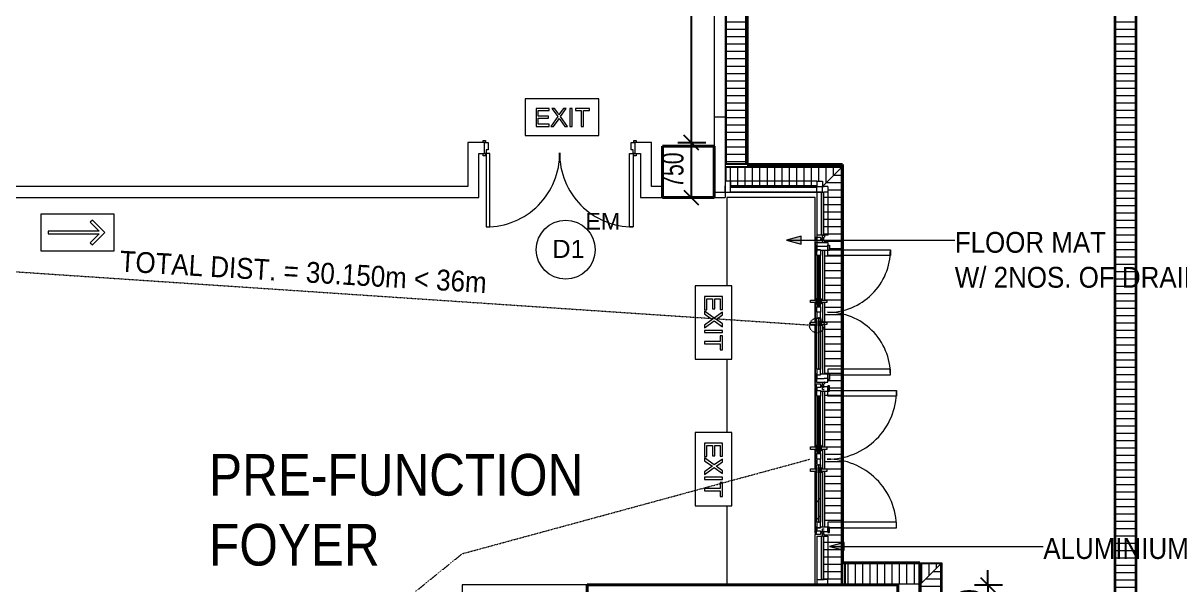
# Model space of a CAD drawing. Header units: millimetres. Extents: x 12827 to 178996, y -27589 to 73652.
# Drawn here: x 76889 to 92628, y 34332 to 41984 of the extents above; entities that cross this region are included whole.
import ezdxf

# ---------------------------------------------------------------- set-up
doc = ezdxf.new("R2010")
doc.units = ezdxf.units.MM
for name, pattern in [('Dash', [6, 3, -3]), ('Dash dot', [21, 10, -5, 1, -5]), ('Hidden', [7.14375, 4.7625, -2.38125])]:
    doc.linetypes.add(name, pattern=pattern)
for name, color, linetype, lineweight in [('A-ANNO-DIMS', 211, 'Continuous', 5), ('A-ANNO-NOTE', 131, 'Continuous', 25), ('A-DETL', 90, 'Continuous', 9), ('A-DETL-HDLN', 90, 'Dash', 9), ('A-DETL-THIN', 151, 'Continuous', 9), ('A-DOOR', 31, 'Continuous', 20), ('A-DOOR-FRAM', 31, 'Continuous', 30), ('A-FLOR', 192, 'Continuous', 9), ('A-GENM', 13, 'Continuous', 20), ('A-GLAZ-CURT', 52, 'Continuous', 20), ('A-GLAZ-CWMG', 51, 'Continuous', 20), ('A-WALL', 113, 'Continuous', 20), ('G-ANNO-TEXT', 231, 'Continuous', 5), ('Q-CASE', 31, 'Continuous', 20), ('S-COLS', 52, 'Continuous', 20)]:
    doc.layers.add(name, color=color, linetype=linetype, lineweight=lineweight)
doc.styles.add('Arial_2', font='arial.ttf', dxfattribs={"width": 0.7, "height": 295.05988})
doc.styles.add('Swis721 BT_1', font='swiss.ttf', dxfattribs={"width": 0.89, "height": 283.821263})
doc.styles.add('Swis721 BT_2', font='swiss.ttf', dxfattribs={"width": 0.85, "height": 567.642527})
doc.styles.add('Swis721 BT_5', font='swiss.ttf', dxfattribs={"height": 1.135285})
doc.styles.add('Swis721 BT_6', font='swiss.ttf', dxfattribs={"height": 245.978428})
doc.dimstyles.new('Linear_-_1_5mm_Arial', dxfattribs={"dimscale": 304.8, "dimtxt": 300, "dimasz": 0.656168, "dimexe": 0.656168, "dimexo": 0.0625, "dimgap": 0.328084, "dimtad": 1, "dimdec": 0, "dimzin": 0, "dimdsep": 46, "dimtxsty": 'Arial_2', "dimblk1": 'OBLIQUE', "dimblk2": 'OBLIQUE', "dimsah": 1, "dimcen": 0.09, "dimadec": 0, "dimazin": 0, "dimtfac": 1, "dimtdec": 4, "dimtix": 1, "dimtmove": 0, "dimatfit": 3, "dimfxl": 0.656168, "dimfxlon": 1, "dimtvp": 1, "dimtolj": 1, "dimtzin": 0, "dimarcsym": 2})
pattern_1 = [(135, (36045, -87764.3), (-494.975, -494.975), []), (135, (35295, -87764.3), (-494.975, -494.975), [])]
pattern_2 = [(270, (0, 609.6), (100, 6e-15), [])]

# ---------------------------------------------------------------- blocks, each defined once
blk = doc.blocks.new('System Panel - _DLN__12_12mm laminated clear glass-12670549-Copy of 1_F')
at = {"layer": 'A-GLAZ-CURT', "lineweight": 15}
for p, q in [((-294, 12), (294, 12)), ((-294, -12), (-294, 12)), ((294, -12), (294, 12)), ((294, -12), (-294, -12))]:
    blk.add_line(p, q, dxfattribs=at)
blk = doc.blocks.new('Rectangular Mullion - DLN_75 x 150mm _WD_-STUR_ OPENING-12670546-Copy of 1_F')
at = {"layer": 'A-GLAZ-CWMG', "lineweight": 15}
for p, q in [((87689, 34995), (87752, 34995)), ((87689, 34995), (87689, 34407)), ((87794, 34995), (87839, 34995)), ((87839, 34995), (87839, 34407))]:
    blk.add_line(p, q, dxfattribs=at)
blk = doc.blocks.new('Rectangular Mullion - DLN_75 x 150mm _WD_-STUR_ OPENING-6630248-Copy of 1_F')
at = {"layer": 'A-GLAZ-CWMG', "lineweight": 15}
for p, q in [((0, 75), (-75, 75)), ((-75, 75), (-75, 25)), ((-75, -75), (-75, 25)), ((0, 75), (0, 25)), ((0, -75), (0, 25)), ((-75, -75), (0, -75))]:
    blk.add_line(p, q, dxfattribs=at)
blk = doc.blocks.new('Rectangular Mullion - DLN_FRAME-11282500-Copy of 1_F')
at = {"layer": 'A-GLAZ-CWMG', "lineweight": 15}
for p, q in [((87664, 36045), (87664, 35912)), ((87764, 36045), (87764, 35912)), ((87794, 36045), (87794, 35912)), ((87664, 35877), (87664, 35095)), ((87764, 35877), (87764, 35120)), ((87794, 35877), (87794, 35120)), ((87669, 35095), (87664, 35095))]:
    blk.add_line(p, q, dxfattribs=at)
blk = doc.blocks.new('Rectangular Mullion - DLN_FRAME-11282501-Copy of 1_F')
at = {"layer": 'A-GLAZ-CWMG', "lineweight": 15}
for p, q in [((87664, 36995), (87669, 36995)), ((87664, 36995), (87664, 36212)), ((87764, 36970), (87764, 36212)), ((87794, 36970), (87794, 36212)), ((87664, 36177), (87664, 36045)), ((87764, 36177), (87764, 36045)), ((87794, 36177), (87794, 36045))]:
    blk.add_line(p, q, dxfattribs=at)
blk = doc.blocks.new('Rectangular Mullion - DLN_FRAME-V44-Copy of 1_F')
at = {"layer": 'A-GLAZ-CWMG', "lineweight": 15}
for p, q in [((87664, 38045), (87664, 37912)), ((87764, 38045), (87764, 37912)), ((87794, 38045), (87794, 37912)), ((87664, 37877), (87664, 37095)), ((87764, 37877), (87764, 37205)), ((87794, 37877), (87794, 37205)), ((87689, 37095), (87664, 37095))]:
    blk.add_line(p, q, dxfattribs=at)
blk = doc.blocks.new('Rectangular Mullion - DLN_FRAME-V45-Copy of 1_F')
at = {"layer": 'A-GLAZ-CWMG', "lineweight": 15}
for p, q in [((87664, 38995), (87689, 38995)), ((87664, 38995), (87664, 38212)), ((87764, 38885), (87764, 38212)), ((87794, 38885), (87794, 38212)), ((87664, 38177), (87664, 38045)), ((87764, 38177), (87764, 38045)), ((87794, 38177), (87794, 38045))]:
    blk.add_line(p, q, dxfattribs=at)
blk = doc.blocks.new('Rectangular Mullion - DLN_75 x 150mm _WD_-STUR_ OPENING-6630181-Copy of 1_F')
at = {"layer": 'A-GLAZ-CWMG', "lineweight": 15}
for p, q in [((0, 75), (-75, 75)), ((-75, 75), (-75, 25)), ((-75, -75), (-75, 25)), ((0, 75), (0, 25)), ((0, -75), (0, 25)), ((-75, -75), (0, -75))]:
    blk.add_line(p, q, dxfattribs=at)
blk = doc.blocks.new('Rectangular Mullion - DLN_75 x 150mm _WD_-STUR_ OPENING-V46-Copy of 1_F')
at = {"layer": 'A-GLAZ-CWMG', "lineweight": 15}
for p, q in [((87689, 39682), (87689, 39095)), ((87839, 39682), (87839, 39095)), ((87752, 39095), (87689, 39095)), ((87839, 39095), (87794, 39095))]:
    blk.add_line(p, q, dxfattribs=at)
blk = doc.blocks.new('Rectangular Mullion - DLN_FRAME-6630268-Copy of 1_F')
at = {"layer": 'A-GLAZ-CWMG', "lineweight": 15}
for p, q in [((-25, 30), (-50, 30)), ((-50, 30), (-50, 25)), ((-50, 0), (-50, 25)), ((-50, 0), (-5, 0)), ((-25, 30), (-25, 25)), ((-25, 15), (-25, 25)), ((25, 15), (-25, 15)), ((-5, 0), (-5, -27)), ((5, -27), (5, 0)), ((5, 0), (50, 0)), ((50, 30), (25, 30)), ((25, 30), (25, 25)), ((25, 15), (25, 25)), ((50, 30), (50, 25)), ((50, 0), (50, 25)), ((-5, -27), (-25, -27)), ((-25, -27), (-25, -100)), ((-10, -100), (-25, -100)), ((-10, -100), (-10, -80)), ((-10, -80), (10, -80)), ((25, -27), (5, -27)), ((10, -80), (10, -100)), ((10, -100), (25, -100)), ((25, -100), (25, -27))]:
    blk.add_line(p, q, dxfattribs=at)
blk = doc.blocks.new('Rectangular Mullion - DLN_FRAME-V47-Copy of 1_F')
at = {"layer": 'A-GLAZ-CWMG', "lineweight": 15}
for p, q in [((-25, 30), (-50, 30)), ((-50, 30), (-50, 25)), ((-50, 0), (-50, 25)), ((-50, 0), (-5, 0)), ((-25, 30), (-25, 25)), ((-25, 15), (-25, 25)), ((25, 15), (-25, 15)), ((-5, 0), (-5, -27)), ((5, -27), (5, 0)), ((5, 0), (50, 0)), ((25, 15), (25, 25)), ((50, 0), (50, 25)), ((-5, -27), (-25, -27)), ((-25, -27), (-25, -100)), ((-10, -100), (-25, -100)), ((-10, -100), (-10, -80)), ((-10, -80), (10, -80)), ((25, -27), (5, -27)), ((10, -80), (10, -100)), ((10, -100), (25, -100)), ((25, -100), (25, -27))]:
    blk.add_line(p, q, dxfattribs=at)
blk = doc.blocks.new('Rectangular Mullion - DLN_FRAME-V48-Copy of 1_F')
at = {"layer": 'A-GLAZ-CWMG', "lineweight": 15}
for p, q in [((-50, 0), (-50, 25)), ((-50, 0), (-5, 0)), ((-25, 15), (-25, 25)), ((25, 15), (-25, 15)), ((-5, 0), (-5, -27)), ((5, -27), (5, 0)), ((5, 0), (50, 0)), ((50, 30), (25, 30)), ((25, 30), (25, 25)), ((25, 15), (25, 25)), ((50, 30), (50, 25)), ((50, 0), (50, 25)), ((-5, -27), (-25, -27)), ((-25, -27), (-25, -100)), ((-10, -100), (-25, -100)), ((-10, -100), (-10, -80)), ((-10, -80), (10, -80)), ((25, -27), (5, -27)), ((10, -80), (10, -100)), ((10, -100), (25, -100)), ((25, -100), (25, -27))]:
    blk.add_line(p, q, dxfattribs=at)
blk = doc.blocks.new('DLN-Double Door_X - Double Glazing Door-1700 x 2800 _WH_-AUTO-11148986-Copy of 1_F')
at = {"layer": 'A-DOOR', "lineweight": 15}
for p, q in [((-167.5, 160), (-132.5, 160)), ((-167.5, 85), (-167.5, 160)), ((-132.5, 160), (-132.5, 85)), ((132.5, 85), (132.5, 160)), ((132.5, 160), (167.5, 160)), ((167.5, 160), (167.5, 85)), ((-775, 75), (-850, 75)), ((-850, 75), (-850, 25)), ((-850, 25), (-775, 25)), ((-775, 75), (-185, 75)), ((-775, 25), (-775, 75)), ((-75, 55), (-775, 55)), ((-775, 55), (-775, 45)), ((-775, 45), (-75, 45)), ((-185, 25), (-775, 25)), ((-185, 85), (-115, 85)), ((-185, 85), (-185, 75)), ((-115, 75), (-185, 75)), ((-185, 25), (-115, 25)), ((-185, 25), (-185, 15)), ((-115, 15), (-185, 15)), ((-167.5, -60), (-167.5, 15)), ((-132.5, 15), (-132.5, -60)), ((-115, 75), (-115, 85)), ((-115, 75), (-75, 75)), ((-115, 15), (-115, 25)), ((-75, 25), (-115, 25)), ((0, 75), (-75, 75)), ((-75, 75), (-75, 25)), ((-75, 45), (-75, 55)), ((-75, 25), (0, 25)), ((0, 25), (0, 75)), ((0, 75), (75, 75)), ((0, 25), (0, 75)), ((75, 25), (0, 25)), ((15, 80), (60, 80)), ((15, 80), (15, 75)), ((22.5, 85), (22.5, 80)), ((22.5, 85), (52.5, 85)), ((52.5, 85), (22.5, 85)), ((52.5, 80), (52.5, 85)), ((60, 75), (60, 80)), ((115, 75), (75, 75)), ((75, 75), (75, 25)), ((75, 45), (75, 55)), ((75, 55), (775, 55)), ((775, 45), (75, 45)), ((75, 25), (115, 25)), ((115, 85), (185, 85)), ((115, 85), (115, 75)), ((185, 75), (115, 75)), ((115, 25), (185, 25)), ((115, 25), (115, 15)), ((185, 15), (115, 15)), ((132.5, -60), (132.5, 15)), ((167.5, 15), (167.5, -60)), ((185, 75), (185, 85)), ((775, 75), (185, 75)), ((185, 15), (185, 25)), ((185, 25), (775, 25)), ((775, 75), (850, 75)), ((775, 25), (775, 75)), ((775, 55), (775, 45)), ((850, 25), (775, 25)), ((850, 75), (850, 25)), ((-850, -95), (-850, -925)), ((-775, -75), (-840, -75)), ((-775, -925), (-775, -75)), ((-132.5, -60), (-167.5, -60)), ((167.5, -60), (132.5, -60)), ((775, -75), (840, -75)), ((775, -925), (775, -75)), ((850, -95), (850, -925)), ((-850, -925), (-775, -925)), ((850, -925), (775, -925))]:
    blk.add_line(p, q, dxfattribs=at)
for centre, start, end in [((-850, -75), 270, 0.5), ((850, -75), 179.5, 270)]:
    blk.add_arc(centre, 850, start, end, dxfattribs=at)
at = {"layer": 'A-DOOR-FRAM', "lineweight": 15}
for p, q in [((-915, 75), (-915, 95)), ((-915, 95), (-840, 95)), ((-840, 75), (-900, 75)), ((-900, 75), (-850, 75)), ((-850, 75), (-850, 25)), ((-850, 25), (-840, 25)), ((-840, 95), (-840, 75)), ((-840, 25), (-840, -75)), ((840, 95), (915, 95)), ((840, 75), (840, 95)), ((900, 75), (840, 75)), ((840, 25), (850, 25)), ((840, -75), (840, 25)), ((850, 75), (900, 75)), ((850, 25), (850, 75)), ((915, 95), (915, 75)), ((-915, -95), (-915, -75)), ((-915, -75), (-840, -75)), ((-840, -95), (-915, -95)), ((-900, -75), (-900, -25)), ((-840, -75), (-900, -75)), ((-840, -75), (-840, -95)), ((840, -75), (915, -75)), ((840, -95), (840, -75)), ((900, -75), (840, -75)), ((915, -95), (840, -95)), ((900, -25), (900, -75)), ((915, -75), (915, -95))]:
    blk.add_line(p, q, dxfattribs=at)
blk = doc.blocks.new('DLN-Double Door_X Corten_SingleDoorSwing - Double Glazing Door-1900 x 2800 _WH_ 2-18325793-Copy of 1_F')
at = {"layer": 'A-DOOR', "lineweight": 9}
h = blk.add_hatch(dxfattribs=at)
h.set_pattern_fill('FP_3', color=256, style=0, pattern_type=2)
h.set_pattern_definition(pattern_1)
h.paths.add_polyline_path([(-75, -55), (-860, -55), (-860, -75), (-75, -75)], flags=0)
h.paths.add_polyline_path([(-75, -25), (-860, -25), (-860, -45), (-75, -45)], flags=0)
h = blk.add_hatch(dxfattribs=at)
h.set_pattern_fill('FP_3', color=256, style=0, pattern_type=2)
h.set_pattern_definition(pattern_1)
h.paths.add_polyline_path([(860, -75), (860, -55), (75, -55), (75, -75), (794.8, -75)], flags=0)
h.paths.add_polyline_path([(860, -25), (75, -25), (75, -45), (860, -45)], flags=0)
at = {"layer": 'A-DOOR', "lineweight": 15}
for p, q in [((-935, 1010), (-860, 1010)), ((-935, 95), (-935, 1010)), ((-860, 1010), (-860, 75)), ((860, 1010), (860, 75)), ((935, 1010), (860, 1010)), ((935, 95), (935, 1010)), ((-860, 75), (-925, 75)), ((-167.5, 60), (-132.5, 60)), ((-167.5, -15), (-167.5, 60)), ((-132.5, 60), (-132.5, -15)), ((132.5, -15), (132.5, 60)), ((132.5, 60), (167.5, 60)), ((167.5, 60), (167.5, -15)), ((860, 75), (925, 75)), ((-935, -75), (-935, -25)), ((-935, -25), (-860, -25)), ((-860, -75), (-935, -75)), ((-185, -25), (-860, -25)), ((-860, -25), (-860, -75)), ((-860, -45), (-75, -45)), ((-860, -55), (-860, -45)), ((-75, -55), (-860, -55)), ((-860, -75), (-185, -75)), ((-185, -15), (-115, -15)), ((-185, -15), (-185, -25)), ((-115, -25), (-185, -25)), ((-185, -75), (-115, -75)), ((-185, -75), (-185, -85)), ((-115, -85), (-185, -85)), ((-167.5, -160), (-167.5, -85)), ((-132.5, -85), (-132.5, -160)), ((-115, -25), (-115, -15)), ((-75, -25), (-115, -25)), ((-115, -85), (-115, -75)), ((-115, -75), (-75, -75)), ((-75, -75), (-75, -25)), ((-75, -25), (0, -25)), ((-75, -45), (-75, -55)), ((0, -75), (-75, -75)), ((0, -25), (0, -75)), ((75, -25), (0, -25)), ((0, -25), (0, -75)), ((0, -75), (75, -75)), ((15, -75), (15, -80)), ((60, -80), (15, -80)), ((22.5, -80), (22.5, -85)), ((22.5, -85), (52.5, -85)), ((52.5, -85), (22.5, -85)), ((52.5, -85), (52.5, -80)), ((60, -80), (60, -75)), ((75, -25), (115, -25)), ((75, -75), (75, -25)), ((860, -45), (75, -45)), ((75, -45), (75, -55)), ((75, -55), (860, -55)), ((115, -75), (75, -75)), ((115, -15), (185, -15)), ((115, -15), (115, -25)), ((185, -25), (115, -25)), ((115, -75), (185, -75)), ((115, -75), (115, -85)), ((185, -85), (115, -85)), ((132.5, -160), (132.5, -85)), ((167.5, -85), (167.5, -160)), ((185, -25), (185, -15)), ((185, -25), (860, -25)), ((185, -85), (185, -75)), ((860, -75), (185, -75)), ((935, -25), (860, -25)), ((860, -25), (860, -75)), ((860, -55), (860, -45)), ((860, -75), (935, -75)), ((935, -75), (935, -25)), ((-132.5, -160), (-167.5, -160)), ((167.5, -160), (132.5, -160))]:
    blk.add_line(p, q, dxfattribs=at)
for centre, start, end in [((-935, 75), 359.5, 90), ((935, 75), 90, 180.5)]:
    blk.add_arc(centre, 935, start, end, dxfattribs=at)
at = {"layer": 'A-DOOR-FRAM', "lineweight": 15}
for p, q in [((-925, 95), (-1000, 95)), ((-1000, 95), (-1000, 75)), ((-1000, 75), (-925, 75)), ((-985, 75), (-985, 15)), ((-925, 75), (-985, 75)), ((-925, 75), (-925, 95)), ((-925, -25), (-925, 75)), ((1000, 95), (925, 95)), ((925, 95), (925, 75)), ((925, 75), (1000, 75)), ((985, 75), (925, 75)), ((925, 75), (925, -25)), ((985, 15), (985, 75)), ((985, -27), (985, 0)), ((1000, 75), (1000, 95)), ((-1000, -80), (-1000, -95)), ((-1000, -95), (-990, -95)), ((-985, 0), (-985, -27)), ((-925, -75), (-975, -75)), ((-975, -75), (-935, -75)), ((-975, -95), (-925, -95)), ((-935, -75), (-935, -25)), ((-935, -25), (-925, -25)), ((-925, -95), (-925, -75)), ((925, -25), (935, -25)), ((975, -75), (925, -75)), ((925, -75), (925, -95)), ((925, -95), (975, -95)), ((935, -25), (935, -75)), ((935, -75), (975, -75)), ((990, -95), (1000, -95)), ((1000, -95), (1000, -80))]:
    blk.add_line(p, q, dxfattribs=at)
blk = doc.blocks.new('System Panel - _DLN__12_12mm laminated clear glass-6804565-Copy of 1_F')
at = {"layer": 'A-GLAZ-CURT', "lineweight": 15}
for p, q in [((-587.5, 12.5), (587.5, 12.5)), ((-587.5, -12.5), (-587.5, 12.5)), ((587.5, -12.5), (587.5, 12.5)), ((587.5, -12.5), (-587.5, -12.5))]:
    blk.add_line(p, q, dxfattribs=at)
blk = doc.blocks.new('Rectangular Mullion - DLN_75 x 150mm _WD_-STUR_ OPENING-6631020-Copy of 1_F')
at = {"layer": 'A-GLAZ-CWMG', "lineweight": 15}
for p, q in [((87689, 39832), (86514, 39832)), ((87689, 39682), (86514, 39682))]:
    blk.add_line(p, q, dxfattribs=at)
blk = doc.blocks.new('Rectangular Mullion - DLN_75 x 150mm _WD_-STUR_ OPENING-13311433-Copy of 1_F')
at = {"layer": 'A-GLAZ-CWMG', "lineweight": 15}
for p, q in [((0, 75), (-75, 75)), ((-75, 75), (-75, -12.5)), ((0, 75), (0, -12.5)), ((-75, -75), (-75, -12.5)), ((-75, -75), (0, -75)), ((0, -75), (0, -12.5))]:
    blk.add_line(p, q, dxfattribs=at)
blk = doc.blocks.new('Rectangular Mullion - DLN_75 x 150mm _WD_-STUR_ OPENING-6623999-Copy of 1_F')
at = {"layer": 'A-GLAZ-CWMG', "lineweight": 15}
for p, q in [((0, 75), (-75, 75)), ((-75, 75), (-75, -12.5)), ((0, 75), (0, -12.5)), ((-75, -75), (-75, -12.5)), ((-75, -75), (0, -75))]:
    blk.add_line(p, q, dxfattribs=at)
blk = doc.blocks.new('DLN-Surface Channel-L1 - 300x150 _WD_-12820414-Copy of 1_F')
at = {"layer": 'Q-CASE', "lineweight": 9}
h = blk.add_hatch(dxfattribs=at)
h.set_pattern_fill('FP_7', color=256, style=0, pattern_type=2)
h.set_pattern_definition([(0, (0, 85), (0, 100), [])])
h.paths.add_polyline_path([(15, -15), (285, -285), (285, 1015), (15, 1015), (15, 608)], flags=0)
h = blk.add_hatch(dxfattribs=at)
h.set_pattern_fill('FP_4', color=256, style=0, pattern_type=2)
h.set_pattern_definition([(90, (15, 0), (-100, 6e-15), [])])
h.paths.add_polyline_path([(-26615, -285), (285, -285), (15, -15), (-26615, -15)], flags=0)
at = {"layer": 'Q-CASE'}
for p, q in [((0, 1025), (300, 1025)), ((300, 1015), (0, 1015)), ((0, 1015), (10, 1015)), ((10, -10), (10, 1015)), ((285, 1015), (15, 1015)), ((15, 1015), (15, -15)), ((285, -285), (285, 1015)), ((300, 1015), (290, 1015)), ((290, 1015), (290, -290)), ((10, -10), (-26615, -10)), ((15, -15), (-26615, -15)), ((285, -285), (15, -15)), ((15, -15), (285, -285)), ((-26615, -285), (285, -285)), ((290, -290), (-26615, -290))]:
    blk.add_line(p, q, dxfattribs=at)
blk = doc.blocks.new('DLN-Surface Channel-L1 - 275x200 _WD_-12676935-Copy of 1_F')
at = {"layer": 'Q-CASE', "lineweight": 9}
h = blk.add_hatch(dxfattribs=at)
h.set_pattern_fill('FP_8', color=256, style=0, pattern_type=2)
h.set_pattern_definition([(270, (15, 0), (-100, -6e-15), [])])
h.paths.add_polyline_path([(15, 15), (260, 260), (-1315, 260), (-1315, 75), (-1250, 75), (-1250, 15), (-75, 15), (-75, 75), (0, 75), (0, 15)], flags=0)
h = blk.add_hatch(dxfattribs=at)
h.set_pattern_fill('FP_9', color=256, style=0, pattern_type=2)
h.set_pattern_definition([(0, (0, -85), (0, -100), [])])
h.paths.add_polyline_path([(260, -5415), (260, 260), (15, 15), (15, 0), (75, 0), (75, -75), (15, -75), (15, -663), (30, -663), (30, -688), (15, -688), (15, -738), (30, -738), (30, -763), (75, -763), (75, -798), (95, -798), (95, -873), (30, -873), (30, -1545), (60, -1545), (60, -1580), (30, -1580), (30, -1845), (60, -1845), (60, -1880), (30, -1880), (30, -2553), (95, -2553), (95, -2628), (75, -2628), (75, -2663), (30, -2663), (30, -2688), (15, -2688), (15, -2728), (75, -2728), (75, -2713), (95, -2713), (95, -2788), (30, -2788), (30, -3545), (60, -3545), (60, -3580), (30, -3580), (30, -3845), (60, -3845), (60, -3880), (30, -3880), (30, -4638), (95, -4638), (95, -4713), (75, -4713), (75, -4698), (15, -4698), (15, -4738), (30, -4738), (30, -4763), (15, -4763), (15, -5350), (75, -5350), (75, -5415)], flags=0)
at = {"layer": 'Q-CASE'}
for p, q in [((-1315, 275), (-1325, 275)), ((-1315, 275), (-1315, 75)), ((-1315, 265), (-1315, 275)), ((-1315, 275), (275, 275)), ((-1315, 265), (265, 265)), ((260, 260), (-1315, 260)), ((-1315, 260), (-1315, 75)), ((15, 15), (260, 260)), ((260, 260), (15, 15)), ((260, -5415), (260, 260)), ((265, 265), (265, -5415)), ((275, -5415), (275, 275)), ((-1250, 15), (-75, 15)), ((0, 15), (15, 15)), ((0, 10), (10, 10)), ((10, 0), (10, 10)), ((15, 15), (15, 0)), ((15, -75), (15, -663)), ((15, -4763), (15, -5350)), ((75, -5415), (260, -5415)), ((75, -5415), (275, -5415)), ((265, -5415), (275, -5415)), ((275, -5425), (275, -5415))]:
    blk.add_line(p, q, dxfattribs=at)
blk = doc.blocks.new('DLN-Surface Channel-S1 - 300x200 _WD_-18251588-Copy of 1_F')
at = {"layer": 'Q-CASE', "lineweight": 9}
h = blk.add_hatch(dxfattribs=at)
h.set_pattern_fill('FP_6', color=256, style=0, pattern_type=2)
h.set_pattern_definition(pattern_2)
h.paths.add_polyline_path([(5940, -135), (5940, 135), (-5940, 135), (-5940, -135), (-3650, -135), (-3650, 48), (-3500, 48), (-3500, -135), (-3470, -135), (-3470, 48), (-3320, 48), (-3320, -135), (-3290, -135), (-3290, 48), (-3140, 48), (-3140, -135), (-3110, -135), (-3110, 48), (-2960, 48), (-2960, -135), (-2930, -135), (-2930, 48), (-2780, 48), (-2780, -135), (-2750, -135), (-2750, 48), (-2600, 48), (-2600, -135), (-2468, -135), (-2539, -35), (-2416, 51), (-2285, -135), (3077, -135)], flags=0)
at = {"layer": 'Q-CASE'}
for p, q in [((-5940, 150), (-5950, 150)), ((-5940, 150), (-5940, -150)), ((-5940, 140), (-5940, 150)), ((-5940, 150), (5940, 150)), ((-5940, 140), (5940, 140)), ((-5940, -135), (-5940, 135)), ((5940, 135), (-5940, 135)), ((5940, -150), (5940, 150)), ((5950, 150), (5940, 150)), ((5940, 150), (5940, 140)), ((5940, 135), (5940, -135)), ((5950, 150), (5950, -150)), ((-5940, -135), (-3650, -135)), ((-5940, -150), (-5940, -140)), ((-3650, -140), (-5940, -140)), ((-3700, -150), (-3650, -150)), ((-3500, -135), (-3470, -135)), ((-3470, -140), (-3500, -140)), ((-3500, -150), (-3470, -150)), ((-3320, -135), (-3290, -135)), ((-3290, -140), (-3320, -140)), ((-3320, -150), (-3290, -150)), ((-3140, -135), (-3110, -135)), ((-3110, -140), (-3140, -140)), ((-3140, -150), (-3110, -150)), ((-2960, -135), (-2930, -135)), ((-2930, -140), (-2960, -140)), ((-2960, -150), (-2930, -150)), ((-2780, -135), (-2750, -135)), ((-2750, -140), (-2780, -140)), ((-2780, -150), (-2750, -150)), ((-2600, -135), (-2468, -135)), ((-2465, -140), (-2600, -140)), ((-2600, -150), (-2458, -150)), ((-2285, -135), (5940, -135)), ((5940, -140), (-2282, -140)), ((-2275, -150), (-1315, -150)), ((-315, -150), (5300, -150)), ((5940, -140), (5940, -150))]:
    blk.add_line(p, q, dxfattribs=at)
blk = doc.blocks.new('DLN-Surface Channel-S1 - 300x150 _WD_-15637421-Copy of 1_F')
at = {"layer": 'Q-CASE', "lineweight": 9}
h = blk.add_hatch(dxfattribs=at)
h.set_pattern_fill('FP_6', color=256, style=0, pattern_type=2)
h.set_pattern_definition(pattern_2)
h.paths.add_polyline_path([(21565, 135), (-21565, 135), (-21565, -135), (21565, -135), (21565, -44)], flags=0)
at = {"layer": 'Q-CASE'}
for p, q in [((-21565, 140), (21565, 140)), ((21565, 135), (-21565, 135)), ((-21565, -135), (21565, -135)), ((21565, -140), (-21565, -140))]:
    blk.add_line(p, q, dxfattribs=at)
blk = doc.blocks.new('DLN_EXIT Sign Board - DLN_EXIT Sign Board-5973881-Copy of 1_F')
at = {"layer": 'A-GENM'}
for p, q in [((500, 250), (-500, 250)), ((-500, 250), (-500, -250)), ((500, -250), (500, 250)), ((-177, 121), (-354, 121)), ((-354, 121), (-354, -125)), ((-323, 17), (-323, 90)), ((-323, 90), (-177, 90)), ((-185, 17), (-323, 17)), ((-185, -13), (-185, 17)), ((-177, 90), (-177, 121)), ((-59, 9), (-154, -125)), ((-102, 121), (-138, 121)), ((-138, 121), (-59, 9)), ((-57, 58), (-102, 121)), ((-42, 34), (-57, 58)), ((-24, 59), (-42, 34)), ((20, 121), (-24, 59)), ((-22, 9), (58, 121)), ((73, -125), (-22, 9)), ((58, 121), (20, 121)), ((138, 121), (108, 121)), ((108, 121), (108, -125)), ((138, -125), (138, 121)), ((373, 121), (181, 121)), ((181, 121), (181, 90)), ((181, 90), (262, 90)), ((262, 90), (262, -125)), ((292, -125), (292, 90)), ((292, 90), (373, 90)), ((373, 90), (373, 121)), ((-354, -125), (-173, -125)), ((-323, -94), (-323, -13)), ((-323, -13), (-185, -13)), ((-173, -94), (-323, -94)), ((-173, -125), (-173, -94)), ((-154, -125), (-116, -125)), ((-116, -125), (-55, -38)), ((-55, -38), (-40, -17)), ((-40, -17), (-27, -36)), ((-27, -36), (36, -125)), ((36, -125), (73, -125)), ((108, -125), (138, -125)), ((262, -125), (292, -125)), ((-500, -250), (500, -250))]:
    blk.add_line(p, q, dxfattribs=at)
blk = doc.blocks.new('DLN_Direction Board - Direction-Red-3889199-Copy of 1_F')
at = {"layer": 'A-GENM'}
for p, q in [((500, 0), (-500, 0)), ((-500, 0), (-500, -500)), ((500, -500), (500, 0)), ((202, -80), (174, -109)), ((174, -109), (295, -230)), ((372, -250), (202, -80)), ((295, -230), (-400, -230)), ((-400, -230), (-400, -270)), ((-400, -270), (295, -270)), ((295, -270), (174, -391)), ((202, -420), (372, -250)), ((174, -391), (202, -420)), ((-500, -500), (500, -500))]:
    blk.add_line(p, q, dxfattribs=at)
blk = doc.blocks.new('DLN-Double Door__X03_ - _M20_2000 x 2450 _WH_-16955061-Copy of 1_F')
at = {"layer": 'A-DOOR', "lineweight": 15}
for p, q in [((-1000, 1075), (-950, 1075)), ((-1000, 75), (-1000, 1075)), ((-950, 1075), (-950, 75)), ((950, 1075), (950, 75)), ((1000, 1075), (950, 1075)), ((1000, 75), (1000, 1075)), ((-950, 75), (-1000, 75)), ((950, 75), (1000, 75))]:
    blk.add_line(p, q, dxfattribs=at)
for centre, start, end in [((-1000, 75), 359.5, 90), ((1000, 75), 90, 180.5)]:
    blk.add_arc(centre, 1000, start, end, dxfattribs=at)
at = {"layer": 'A-DOOR-FRAM', "lineweight": 15}
for p, q in [((-1040, 105), (-1010, 105)), ((-1040, 75), (-1040, 105)), ((-1010, 75), (-1025, 75)), ((-1025, 75), (-1000, 75)), ((-1010, 105), (-1010, 75)), ((-1000, 75), (-1000, 25)), ((-1000, 25), (-975, 25)), ((-975, 25), (-975, -75)), ((975, 25), (1000, 25)), ((975, -75), (975, 25)), ((1000, 75), (1025, 75)), ((1000, 25), (1000, 75)), ((1010, 75), (1010, 105)), ((1010, 105), (1040, 105)), ((1025, 75), (1010, 75)), ((1040, 105), (1040, 75)), ((-1040, -105), (-1040, -75)), ((-1010, -105), (-1040, -105)), ((-1025, -75), (-1010, -75)), ((-975, -75), (-1025, -75)), ((-1010, -75), (-1010, -105)), ((1025, -75), (975, -75)), ((1010, -105), (1010, -75)), ((1010, -75), (1025, -75)), ((1040, -105), (1010, -105)), ((1040, -75), (1040, -105))]:
    blk.add_line(p, q, dxfattribs=at)
blk = doc.blocks.new('GBP_Door Mark - 2 x 1_3_R_T_ Border _EM_ON_-18777231-Copy of 1_F')
at = {"layer": 'A-ANNO-NOTE', "lineweight": 5}
blk.add_circle((-31.356, 27.261), 2, dxfattribs=at)
at = {"layer": 'A-ANNO-NOTE', "lineweight": 5, "insert": (-30.02, 29.767), "char_height": 1.1353, "width": 2.7792, "attachment_point": 1, "line_spacing_factor": 1.00667, "style": 'Swis721 BT_5'}
blk.add_mtext('EM', dxfattribs=at)
blk = doc.blocks.new('_Oblique')
at = {"color": 0, "linetype": 'ByBlock', "lineweight": -2}
blk.add_line((-0.5, -0.5), (0.5, 0.5), dxfattribs=at)
blk = doc.blocks.new('DIMBLOCK130-Copy of 1_F')
at = {"layer": 'A-ANNO-DIMS', "color": 0, "lineweight": -2, "transparency": 16777216}
for p, q in [((86159, 52007), (85779, 52007)), ((85979, 52007), (85979, 40357)), ((85798, 40357), (86179, 40357))]:
    blk.add_line(p, q, dxfattribs=at)
at = {"layer": 'Defpoints', "color": 0, "transparency": 16777216}
for p in [(86179, 52007), (85779, 40357), (85979, 40357)]:
    blk.add_point(p, dxfattribs=at)
at = {"layer": 'A-ANNO-DIMS', "color": 0, "lineweight": -2, "transparency": 16777216, "xscale": 200, "yscale": 200, "zscale": 200}
for p, rotation in [((85979, 52007), 90), ((85979, 40357), 270)]:
    blk.add_blockref('_Oblique', p, dxfattribs=dict(at, rotation=rotation))
at = {"layer": 'A-ANNO-DIMS', "color": 0, "transparency": 16777216, "insert": (85728, 46182), "char_height": 295.1, "width": 941.54, "attachment_point": 5, "rotation": 90, "style": 'Arial_2'}
blk.add_mtext('\\A1;11650', dxfattribs=at)
blk = doc.blocks.new('DIMBLOCK131-Copy of 1_F')
at = {"layer": 'A-ANNO-DIMS', "color": 0, "lineweight": -2, "transparency": 16777216}
for p, q in [((85798, 40357), (86179, 40357)), ((85979, 40357), (85979, 39607)), ((85798, 39607), (86179, 39607))]:
    blk.add_line(p, q, dxfattribs=at)
at = {"layer": 'Defpoints', "color": 0, "transparency": 16777216}
for p in [(85779, 40357), (85779, 39607), (85979, 39607)]:
    blk.add_point(p, dxfattribs=at)
at = {"layer": 'A-ANNO-DIMS', "color": 0, "lineweight": -2, "transparency": 16777216, "xscale": 200, "yscale": 200, "zscale": 200}
for p, rotation in [((85979, 40357), 90), ((85979, 39607), 270)]:
    blk.add_blockref('_Oblique', p, dxfattribs=dict(at, rotation=rotation))
at = {"layer": 'A-ANNO-DIMS', "color": 0, "transparency": 16777216, "insert": (85728, 39982), "char_height": 295.1, "width": 564.92, "attachment_point": 5, "rotation": 90, "style": 'Arial_2'}
blk.add_mtext('\\A1;750', dxfattribs=at)
blk = doc.blocks.new('DIMBLOCK167-Copy of 1_F')
at = {"layer": 'A-ANNO-DIMS', "color": 0, "lineweight": -2, "transparency": 16777216}
for p, q in [((90014, 34332), (90014, 34532)), ((89833, 34332), (90214, 34332)), ((90014, 34332), (90014, 33732)), ((89833, 33732), (90214, 33732)), ((90014, 33732), (90014, 33532))]:
    blk.add_line(p, q, dxfattribs=at)
at = {"layer": 'Defpoints', "color": 0, "transparency": 16777216}
for p in [(89814, 34332), (89814, 33732), (90014, 33732)]:
    blk.add_point(p, dxfattribs=at)
at = {"layer": 'A-ANNO-DIMS', "color": 0, "lineweight": -2, "transparency": 16777216, "xscale": 200, "yscale": 200, "zscale": 200}
for p, rotation in [((90014, 34332), 270), ((90014, 33732), 90)]:
    blk.add_blockref('_Oblique', p, dxfattribs=dict(at, rotation=rotation))
at = {"layer": 'A-ANNO-DIMS', "color": 0, "transparency": 16777216, "insert": (89764, 34032), "char_height": 295.1, "width": 564.92, "attachment_point": 5, "rotation": 90, "style": 'Arial_2'}
blk.add_mtext('\\A1;600', dxfattribs=at)

msp = doc.modelspace()

# ---------------------------------------------------------------- hatches: boundary and pattern name
at = {"layer": 'G-ANNO-TEXT'}
for points in [[(87276.37483, 39027.55542), (87476.37483, 38973.96558), (87476.37483, 39081.14526)], [(87858.9124, 34856.92356), (88058.9124, 34803.33372), (88058.9124, 34910.5134)]]:
    msp.add_hatch(color=130, dxfattribs=at).paths.add_polyline_path(points, flags=0)

# ---------------------------------------------------------------- linework, layer by layer
at = {"layer": 'A-DETL', "linetype": 'Hidden', "lineweight": 40}
for p, q in [((86739.29296, 40057.48546), (86739.29296, 49732.48546)), ((88039.29296, 40057.48546), (86739.29296, 40057.48546)), ((88039.29296, 34632.48546), (88039.29296, 40057.48546)), ((89089.29296, 34632.48546), (88039.29296, 34632.48546)), ((89089.29296, 14644.15213), (89089.29296, 34632.48546))]:
    msp.add_line(p, q, dxfattribs=at)
at = {"layer": 'A-DETL', "linetype": 'Dash dot'}
msp.add_circle((87689.29296, 37865.81879), 100, dxfattribs=at)
at = {"layer": 'A-DETL-HDLN'}
for p, q in [((72728.02163, 38870.16705), (87689.29296, 37865.81879)), ((82864.29296, 34757.38403), (87594.64707, 36044.98546)), ((77764.29296, 30627.48546), (82864.29296, 34757.38403))]:
    msp.add_line(p, q, dxfattribs=at)
at = {"layer": 'A-DETL-THIN'}
for p, q in [((86289.29296, 39682.48545), (87689.29296, 39682.48545)), ((87689.29296, 39682.48545), (87689.29296, 38874.15211))]:
    msp.add_line(p, q, dxfattribs=at)
at = {"layer": 'A-FLOR', "lineweight": 15}
for p, q in [((86739.29296, 51957.48546), (86739.29296, 40057.48546)), ((91739.29296, 23740.48546), (91739.29296, 48707.6763)), ((92039.29296, 48707.6763), (92039.29296, 23740.48546)), ((86739.29296, 40057.48546), (88039.29296, 40057.48546)), ((88039.29296, 40057.48546), (88039.29296, 34632.48546)), ((88039.29296, 34632.48546), (89389.29296, 34632.48546)), ((89389.29296, 34632.48546), (89389.29296, 23740.48546))]:
    msp.add_line(p, q, dxfattribs=at)
at = {"layer": 'A-FLOR'}
for p, q in [((86289.29296, 46322.48546), (86289.29296, 40707.48546)), ((87664.29296, 39607.48546), (86464.29296, 39607.48546)), ((86464.29296, 39607.48546), (86464.29296, 38407.48546)), ((87664.29296, 39069.98546), (87664.29296, 39607.48546)), ((87664.29296, 39034.98546), (87664.29296, 39054.98546)), ((87664.29296, 38212.48546), (87664.29296, 39019.98546)), ((87664.29296, 37912.48546), (87664.29296, 38177.48546)), ((87664.29296, 37069.98546), (87664.29296, 37877.48546)), ((86464.29296, 37407.48546), (86464.29296, 36407.48546)), ((87664.29296, 37034.98546), (87664.29296, 37054.98546)), ((87664.29296, 36212.48546), (87664.29296, 37019.98546)), ((87664.29296, 35912.48546), (87664.29296, 36177.48546)), ((87664.29296, 35069.98546), (87664.29296, 35877.48546)), ((86464.29296, 35407.48546), (86464.29296, 34332.48546)), ((87664.29296, 35034.98546), (87664.29296, 35054.98546)), ((87664.29296, 34332.48546), (87664.29296, 35019.98546))]:
    msp.add_line(p, q, dxfattribs=at)
at = {"layer": 'A-WALL'}
for p, q in [((86289.29296, 40707.48546), (86289.29296, 39607.48546)), ((86289.29296, 40707.48546), (86439.29296, 40707.48546)), ((86439.29296, 40707.48546), (86439.29296, 39607.48546)), ((82939.29296, 40357.48546), (82939.29296, 39757.48546)), ((83164.29296, 40357.48546), (82939.29296, 40357.48546)), ((83164.29296, 40357.48546), (83164.29296, 40207.48546)), ((85439.29296, 40357.48546), (85214.29296, 40357.48546)), ((85214.29296, 40357.48546), (85214.29296, 40207.48546)), ((85439.29296, 39757.48546), (85439.29296, 40357.48546)), ((83089.29296, 39607.48546), (83089.29296, 40207.48546)), ((83089.29296, 40207.48546), (83164.29296, 40207.48546)), ((85214.29296, 40207.48546), (85289.29296, 40207.48546)), ((85289.29296, 40207.48546), (85289.29296, 39607.48546)), ((82939.29296, 39757.48546), (76039.29296, 39757.48546)), ((85589.29296, 39757.48546), (85439.29296, 39757.48546)), ((85589.29296, 39607.48546), (85589.29296, 39757.48546)), ((76039.29296, 39607.48546), (83089.29296, 39607.48546)), ((85289.29296, 39607.48546), (85589.29296, 39607.48546)), ((86289.29296, 39607.48546), (86439.29296, 39607.48546)), ((82864.29296, 34332.48546), (82864.29296, 33771.47437)), ((84564.29296, 34332.48546), (82864.29296, 34332.48546))]:
    msp.add_line(p, q, dxfattribs=at)
at = {"layer": 'A-WALL', "lineweight": 15}
for p, q in [((87689.29296, 38994.98546), (87689.29296, 38944.98546)), ((87689.29296, 38994.98546), (87839.29296, 38994.98546)), ((87689.29296, 38944.98546), (87789.29296, 38944.98546)), ((87839.29296, 38994.98546), (87839.29296, 38959.98546)), ((87689.29296, 37094.98546), (87689.29296, 37144.98546)), ((87689.29296, 37144.98546), (87789.29296, 37144.98546)), ((87689.29296, 37094.98546), (87839.29296, 37094.98546)), ((87839.29296, 37094.98546), (87839.29296, 37129.98546))]:
    msp.add_line(p, q, dxfattribs=at)
at = {"layer": 'A-WALL', "color": 10, "lineweight": 40}
for p, q in [((84564.29296, 34332.48546), (88789.29296, 34332.48546)), ((84564.29296, 34332.48546), (84564.29296, 34107.48546)), ((88789.29296, 33732.48546), (88789.29296, 34332.48546))]:
    msp.add_line(p, q, dxfattribs=at)
at = {"layer": 'G-ANNO-TEXT', "color": 130}
for p, q in [((87476.37483, 39081.14526), (87276.37483, 39027.55542)), ((87476.37483, 38973.96558), (87476.37483, 39081.14526)), ((87276.37483, 39027.55542), (87476.37483, 38973.96558)), ((87276.37483, 39027.55542), (89565.39336, 39027.55542)), ((88058.9124, 34910.5134), (87858.9124, 34856.92356)), ((87858.9124, 34856.92356), (88058.9124, 34803.33372)), ((87858.9124, 34856.92356), (90769.64645, 34856.92356)), ((88058.9124, 34803.33372), (88058.9124, 34910.5134))]:
    msp.add_line(p, q, dxfattribs=at)
at = {"layer": 'S-COLS', "color": 10, "lineweight": 40}
for p, q in [((86289.29296, 40307.48546), (85589.29296, 40307.48546)), ((85589.29296, 40307.48546), (85589.29296, 39607.48546)), ((86289.29296, 39607.48546), (86289.29296, 40307.48546)), ((86289.29296, 39607.48546), (85589.29296, 39607.48546))]:
    msp.add_line(p, q, dxfattribs=at)

# ---------------------------------------------------------------- block references
at = {"layer": 'A-ANNO-NOTE', "lineweight": 5, "xscale": 200, "yscale": 200, "zscale": 200}
msp.add_blockref('GBP_Door Mark - 2 x 1_3_R_T_ Border _EM_ON_-18777231-Copy of 1_F', (90543.00617, 33446.22713), dxfattribs=at)
at = {"layer": 'A-DOOR', "lineweight": 15}
for name, p, rotation in [('DLN-Double Door__X03_ - _M20_2000 x 2450 _WH_-16955061-Copy of 1_F', (84189.29296, 40282.48546), 180), ('DLN-Double Door_X - Double Glazing Door-1700 x 2800 _WH_-AUTO-11148986-Copy of 1_F', (87764.29296, 38044.98546), 90), ('DLN-Double Door_X Corten_SingleDoorSwing - Double Glazing Door-1900 x 2800 _WH_ 2-18325793-Copy of 1_F', (87764.29296, 36044.98546), 270)]:
    msp.add_blockref(name, p, dxfattribs=dict(at, rotation=rotation))
at = {"layer": 'A-GENM'}
for name, p in [('DLN_EXIT Sign Board - DLN_EXIT Sign Board-5973881-Copy of 1_F', (84221.73112, 40701.99463)), ('DLN_Direction Board - Direction-Red-3889199-Copy of 1_F', (77629.29296, 39382.48546))]:
    msp.add_blockref(name, p, dxfattribs=at)
at = {"layer": 'A-GENM', "rotation": 269.9999999999998}
for p in [(86283.61013, 37907.48546), (86283.61013, 35907.48546)]:
    msp.add_blockref('DLN_EXIT Sign Board - DLN_EXIT Sign Board-5973881-Copy of 1_F', p, dxfattribs=at)
at = {"layer": 'A-GLAZ-CURT', "lineweight": 15}
msp.add_blockref('System Panel - _DLN__12_12mm laminated clear glass-6804565-Copy of 1_F', (87101.79296, 39757.48546), dxfattribs=at)
at = {"layer": 'A-GLAZ-CURT', "lineweight": 15, "rotation": 90}
for p in [(87764.29296, 39388.73546), (87764.29296, 34701.23546)]:
    msp.add_blockref('System Panel - _DLN__12_12mm laminated clear glass-12670549-Copy of 1_F', p, dxfattribs=at)
at = {"layer": 'A-GLAZ-CWMG', "lineweight": 15}
for name, p, rotation in [('Rectangular Mullion - DLN_75 x 150mm _WD_-STUR_ OPENING-6623999-Copy of 1_F', (86439.29296, 39757.48546), 180), ('Rectangular Mullion - DLN_75 x 150mm _WD_-STUR_ OPENING-6630181-Copy of 1_F', (87764.29296, 34332.48546), 270)]:
    msp.add_blockref(name, p, dxfattribs=dict(at, rotation=rotation))
for name in ['Rectangular Mullion - DLN_75 x 150mm _WD_-STUR_ OPENING-6631020-Copy of 1_F', 'Rectangular Mullion - DLN_75 x 150mm _WD_-STUR_ OPENING-V46-Copy of 1_F', 'Rectangular Mullion - DLN_FRAME-V45-Copy of 1_F', 'Rectangular Mullion - DLN_FRAME-V44-Copy of 1_F', 'Rectangular Mullion - DLN_FRAME-11282501-Copy of 1_F', 'Rectangular Mullion - DLN_FRAME-11282500-Copy of 1_F', 'Rectangular Mullion - DLN_75 x 150mm _WD_-STUR_ OPENING-12670546-Copy of 1_F']:
    msp.add_blockref(name, (0, 0), dxfattribs=at)
at = {"layer": 'A-GLAZ-CWMG', "lineweight": 15, "extrusion": (0, 0, -1)}
for name, p, rotation in [('Rectangular Mullion - DLN_75 x 150mm _WD_-STUR_ OPENING-13311433-Copy of 1_F', (-87764.29296, 39757.48546), 180), ('Rectangular Mullion - DLN_75 x 150mm _WD_-STUR_ OPENING-6630248-Copy of 1_F', (-87764.29296, 39757.48546), 90.00000000000001), ('Rectangular Mullion - DLN_FRAME-6630268-Copy of 1_F', (-87764.29296, 39044.98546), 90), ('Rectangular Mullion - DLN_FRAME-V48-Copy of 1_F', (-87764.29296, 37044.98546), 90), ('Rectangular Mullion - DLN_FRAME-V47-Copy of 1_F', (-87764.29296, 35044.98546), 90)]:
    msp.add_blockref(name, p, dxfattribs=dict(at, rotation=rotation))
at = {"layer": 'Q-CASE'}
for name, p, rotation in [('DLN-Surface Channel-S1 - 300x200 _WD_-18251588-Copy of 1_F', (86589.29296, 46007.48546), 270.0000000000007), ('DLN-Surface Channel-S1 - 300x150 _WD_-15637421-Copy of 1_F', (91889.29296, 27132.58088), 269.9999999999994), ('DLN-Surface Channel-L1 - 300x150 _WD_-12820414-Copy of 1_F', (89089.29296, 34332.48546), 89.99999999999955)]:
    msp.add_blockref(name, p, dxfattribs=dict(at, rotation=rotation))
msp.add_blockref('DLN-Surface Channel-L1 - 275x200 _WD_-12676935-Copy of 1_F', (87764.29296, 39757.48546), dxfattribs=at)

# ---------------------------------------------------------------- texts
at = {"layer": 'A-ANNO-NOTE', "lineweight": 5, "insert": (84309.32736, 39031.96338), "char_height": 245.978428, "width": 514.7814219, "attachment_point": 2, "line_spacing_factor": 1.00667, "style": 'Swis721 BT_6'}
msp.add_mtext('D1', dxfattribs=at)
at = {"layer": 'G-ANNO-TEXT', "color": 7, "attachment_point": 1, "line_spacing_factor": 1.00667}
for s, insert, char_height, width, style in [('FLOOR MAT\\PW/ 2NOS. OF DRAINS', (89565.39336, 39140.4243), 283.8212635, 4179.6, 'Swis721 BT_1'), ('PRE-FUNCTION\\PFOYER', (79419.20979, 36116.25133), 567.642527, 5889.6, 'Swis721 BT_2'), ('ALUMINIUM CLADDING', (90769.64645, 34969.79244), 283.8212635, 4528.8, 'Swis721 BT_1')]:
    msp.add_mtext(s, dxfattribs=dict(at, insert=insert, char_height=char_height, width=width, style=style))
at = {"layer": 'G-ANNO-TEXT', "color": 7, "insert": (78212.45362, 38885.26832), "char_height": 283.8212635, "width": 6048, "attachment_point": 1, "rotation": 356.625577807, "line_spacing_factor": 1.00667, "style": 'Swis721 BT_1'}
msp.add_mtext('TOTAL DIST. = 30.150m < 36m', dxfattribs=at)

# ---------------------------------------------------------------- dimensions: what is measured, and where the dimension line sits
at = {"layer": 'A-ANNO-DIMS'}
for base, p1, p2, override, picture, middle in [((85978.5256, 40357.48546), (86178.5256, 52007.48546), (85778.5256, 40357.48546), {"dimpost": '<>', "dimfxl": 11656.86493}, 'DIMBLOCK130-Copy of 1_F', (85727.876, 46182.48546)), ((85978.5256, 39607.48546), (85778.5256, 40357.48546), (85778.5256, 39607.48546), {"dimpost": '<>', "dimfxl": 750}, 'DIMBLOCK131-Copy of 1_F', (85727.876, 39982.48546)), ((90014.224, 33732.48546), (89814.224, 34332.48546), (89814.224, 33732.48546), {"dimpost": '<>', "dimfxl": 600}, 'DIMBLOCK167-Copy of 1_F', (89763.57439, 34032.48546))]:
    dim = msp.add_linear_dim(base=base, p1=p1, p2=p2, angle=90, dimstyle='Linear_-_1_5mm_Arial', override=override, dxfattribs=at)
    dim.commit()
    dim.dimension.update_dxf_attribs({"geometry": picture, "text_midpoint": middle})

doc.saveas('drawing.dxf')
